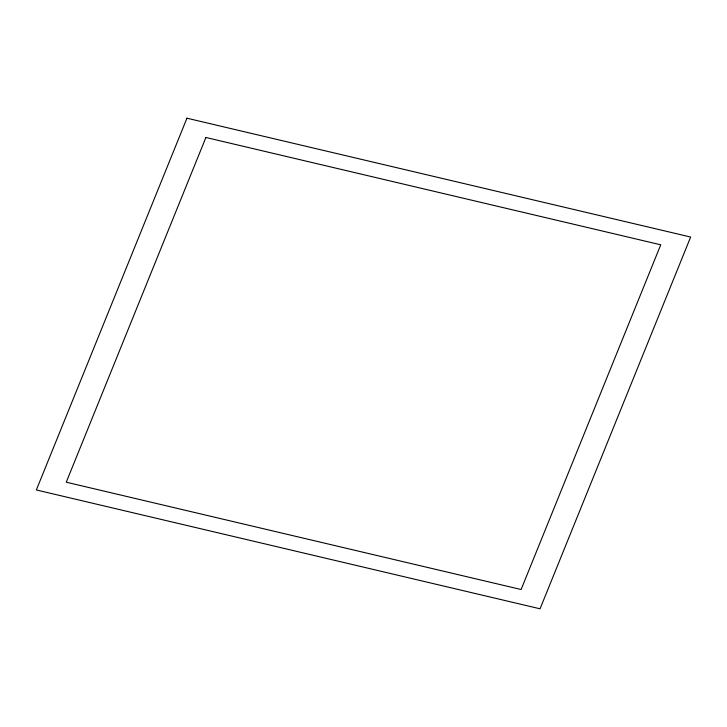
<?xml version="1.0" encoding="UTF-8"?>
<svg xmlns="http://www.w3.org/2000/svg" width="727" height="727" viewBox="0 0 727 727"><rect width="100%" height="100%" fill="white"/><g stroke="black" fill="none" stroke-linecap="round" stroke-linejoin="round"><path stroke-width="1.09" d="M186.948 118.201L36.35 489.962L540.052 608.799L690.65 237.038L186.948 118.201M205.905 137.485L66.257 482.201L521.095 589.515L660.743 244.799L205.905 137.485"/></g></svg>
